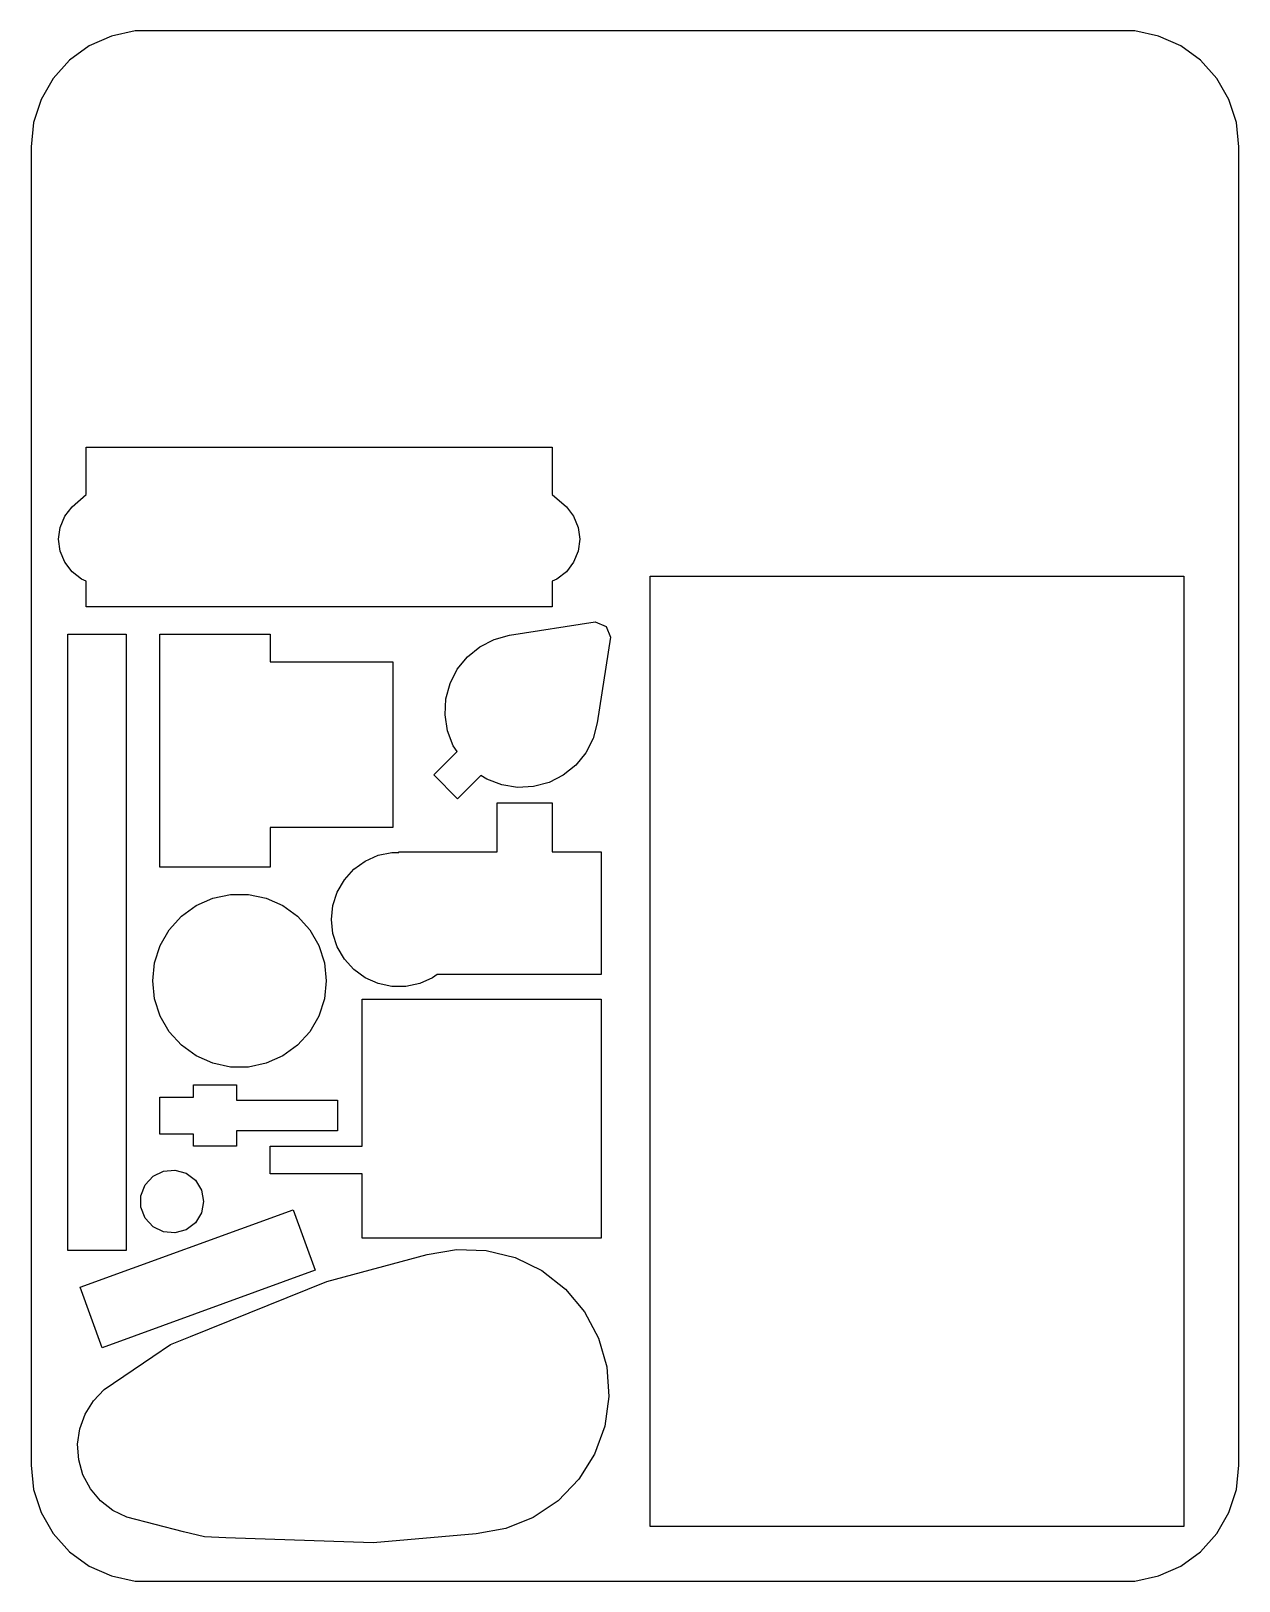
# Model space of a CAD drawing. Header units: metres. Extents: x -19 to 178, y -19 to 234.
import ezdxf

# ---------------------------------------------------------------- set-up
doc = ezdxf.new("R2010")
doc.units = ezdxf.units.M

msp = doc.modelspace()

# ---------------------------------------------------------------- linework, layer by layer
for p, q in [((-5.87132, 233.07), (-9.49998, 231.454)), ((-1.98604, 233.896), (-5.87132, 233.07)), ((160.986, 233.896), (-1.98604, 233.896)), ((164.871, 233.07), (160.986, 233.896)), ((168.5, 231.454), (164.871, 233.07)), ((-9.49998, 231.454), (-12.7135, 229.12)), ((171.713, 229.12), (168.5, 231.454)), ((-12.7135, 229.12), (-15.3713, 226.168)), ((174.371, 226.168), (171.713, 229.12)), ((-15.3713, 226.168), (-17.3574, 222.728)), ((176.357, 222.728), (174.371, 226.168)), ((-17.3574, 222.728), (-18.5848, 218.95)), ((177.585, 218.95), (176.357, 222.728)), ((-18.5848, 218.95), (-19, 215)), ((178, 215), (177.585, 218.95)), ((-19, 215), (-19, 0)), ((178, 0), (178, 215)), ((-10, 158.29), (-10, 166)), ((-10, 166), (66, 166)), ((66, 166), (66, 158.29)), ((-12.3033, 156.303), (-10, 158.29)), ((66, 158.29), (68.3033, 156.303)), ((-14.2444, 152.941), (-13.4952, 154.75)), ((-13.4952, 154.75), (-12.3033, 156.303)), ((68.3033, 156.303), (69.4952, 154.75)), ((69.4952, 154.75), (70.2444, 152.941)), ((-14.5, 151), (-14.2444, 152.941)), ((70.2444, 152.941), (70.5, 151)), ((-14.2444, 149.059), (-14.5, 151)), ((70.5, 151), (70.2444, 149.059)), ((-13.4952, 147.25), (-14.2444, 149.059)), ((-12.3033, 145.697), (-13.4952, 147.25)), ((69.4952, 147.25), (68.3033, 145.697)), ((70.2444, 149.059), (69.4952, 147.25)), ((-10.75, 144.505), (-12.3033, 145.697)), ((-10, 144.194), (-10.75, 144.505)), ((-10, 140), (-10, 144.194)), ((66.75, 144.505), (66, 144.194)), ((66, 144.194), (66, 140)), ((68.3033, 145.697), (66.75, 144.505)), ((82, -10), (82, 145)), ((82, 145), (169, 145)), ((169, 145), (169, -10)), ((66, 140), (-10, 140)), ((59.0446, 135.346), (73.0208, 137.521)), ((73.0208, 137.521), (74.7886, 136.789)), ((74.7886, 136.789), (75.5208, 135.021)), ((-13, 35), (-13, 135.5)), ((-13, 135.5), (-3.5, 135.5)), ((-3.5, 135.5), (-3.5, 35)), ((2, 97.5), (2, 135.5)), ((2, 135.5), (20, 135.5)), ((20, 135.5), (20, 131)), ((54.192, 133.483), (56.5204, 134.67)), ((56.5204, 134.67), (59.0446, 135.346)), ((75.5208, 135.021), (73.3461, 121.045)), ((50.5166, 129.808), (52.1612, 131.839)), ((52.1612, 131.839), (54.192, 133.483)), ((20, 131), (40, 131)), ((40, 131), (40, 104)), ((49.3302, 127.48), (50.5166, 129.808)), ((48.6539, 124.955), (49.3302, 127.48)), ((48.5171, 122.346), (48.6539, 124.955)), ((48.9259, 119.765), (48.5171, 122.346)), ((49.8624, 117.325), (48.9259, 119.765)), ((73.3461, 121.045), (72.6697, 118.52)), ((46.6811, 112.57), (50.482, 116.371)), ((50.482, 116.371), (49.8624, 117.325)), ((72.6697, 118.52), (71.4834, 116.192)), ((69.8388, 114.161), (67.808, 112.517)), ((71.4834, 116.192), (69.8388, 114.161)), ((50.5702, 108.681), (46.6811, 112.57)), ((54.3711, 112.482), (50.5702, 108.681)), ((55.3251, 111.862), (54.3711, 112.482)), ((57.7648, 110.926), (55.3251, 111.862)), ((65.4796, 111.33), (62.9554, 110.654)), ((67.808, 112.517), (65.4796, 111.33)), ((60.3458, 110.517), (57.7648, 110.926)), ((62.9554, 110.654), (60.3458, 110.517)), ((57, 100), (57, 108)), ((57, 108), (66, 108)), ((66, 108), (66, 100)), ((40, 104), (20, 104)), ((20, 104), (20, 97.5)), ((35.5, 98.5263), (37.6008, 99.4616)), ((37.6008, 99.4616), (39.8502, 99.9397)), ((39.8502, 99.9397), (41, 99.9397)), ((41, 99.9397), (41, 100)), ((41, 100), (57, 100)), ((66, 100), (74, 100)), ((74, 100), (74, 80)), ((20, 97.5), (2, 97.5)), ((32.1008, 95.4656), (33.6396, 97.1746)), ((33.6396, 97.1746), (35.5, 98.5263)), ((30.951, 93.4741), (32.1008, 95.4656)), ((5.5318, 89.5155), (7.92499, 91.2543)), ((7.92499, 91.2543), (10.6274, 92.4574)), ((10.6274, 92.4574), (13.5209, 93.0725)), ((13.5209, 93.0725), (16.4791, 93.0725)), ((16.4791, 93.0725), (19.3726, 92.4574)), ((19.3726, 92.4574), (22.075, 91.2543)), ((22.075, 91.2543), (24.4682, 89.5155)), ((30, 89), (30.2404, 91.287)), ((30.2404, 91.287), (30.951, 93.4741)), ((3.5524, 87.3172), (5.5318, 89.5155)), ((24.4682, 89.5155), (26.4476, 87.3172)), ((30.2404, 86.713), (30, 89)), ((2.07332, 84.7553), (3.5524, 87.3172)), ((26.4476, 87.3172), (27.9267, 84.7553)), ((30.951, 84.5259), (30.2404, 86.713)), ((1.15921, 81.9419), (2.07332, 84.7553)), ((27.9267, 84.7553), (28.8408, 81.9419)), ((32.1008, 82.5343), (30.951, 84.5259)), ((0.84999, 79), (1.15921, 81.9419)), ((28.8408, 81.9419), (29.15, 79)), ((33.6396, 80.8254), (32.1008, 82.5343)), ((1.15921, 76.058), (0.84999, 79)), ((29.15, 79), (28.8408, 76.058)), ((35.5, 79.4737), (33.6396, 80.8254)), ((37.6008, 78.5384), (35.5, 79.4737)), ((39.8502, 78.0603), (37.6008, 78.5384)), ((44.3992, 78.5384), (42.1498, 78.0603)), ((46.5, 79.4737), (44.3992, 78.5384)), ((47.2244, 80), (46.5, 79.4737)), ((74, 80), (47.2244, 80)), ((2.07332, 73.2447), (1.15921, 76.058)), ((28.8408, 76.058), (27.9267, 73.2447)), ((35, 52), (35, 76)), ((35, 76), (74, 76)), ((42.1498, 78.0603), (39.8502, 78.0603)), ((74, 76), (74, 37)), ((3.5524, 70.6828), (2.07332, 73.2447)), ((27.9267, 73.2447), (26.4476, 70.6828)), ((5.5318, 68.4845), (3.5524, 70.6828)), ((7.92499, 66.7457), (5.5318, 68.4845)), ((24.4682, 68.4845), (22.075, 66.7457)), ((26.4476, 70.6828), (24.4682, 68.4845)), ((10.6274, 65.5425), (7.92499, 66.7457)), ((22.075, 66.7457), (19.3726, 65.5425)), ((13.5209, 64.9275), (10.6274, 65.5425)), ((16.4791, 64.9275), (13.5209, 64.9275)), ((19.3726, 65.5425), (16.4791, 64.9275)), ((7.49998, 60), (7.49998, 62)), ((7.49998, 62), (14.5, 62)), ((14.5, 62), (14.5, 59.5)), ((2, 54), (1.99998, 60)), ((1.99998, 60), (7.49998, 60)), ((14.5, 59.5), (31, 59.5)), ((31, 59.5), (31, 54.5)), ((7.5, 54), (2, 54)), ((7.5, 52), (7.5, 54)), ((31, 54.5), (14.5, 54.5)), ((14.5, 54.5), (14.5, 52)), ((14.5, 52), (7.5, 52)), ((20, 47.5), (20, 52)), ((20, 52), (35, 52)), ((2.59062, 47.9534), (4.47517, 48.128)), ((4.47517, 48.128), (6.29555, 47.6101)), ((-1.0623, 43.9463), (-0.37862, 45.7111)), ((-0.37862, 45.7111), (0.89642, 47.1098)), ((0.89642, 47.1098), (2.59062, 47.9534)), ((6.29555, 47.6101), (7.80589, 46.4695)), ((7.80589, 46.4695), (8.80223, 44.8604)), ((35, 47.5), (20, 47.5)), ((35, 37), (35, 47.5)), ((-1.0623, 42.0537), (-1.0623, 43.9463)), ((8.80223, 44.8604), (9.14999, 43)), ((9.14999, 43), (8.80223, 41.1396)), ((-11, 29), (23.7686, 41.6547)), ((-0.37862, 40.2889), (-1.0623, 42.0537)), ((8.80223, 41.1396), (7.80589, 39.5305)), ((23.7686, 41.6547), (27.3598, 31.788)), ((0.89642, 38.8902), (-0.37862, 40.2889)), ((2.59062, 38.0466), (0.89642, 38.8902)), ((4.47517, 37.872), (2.59062, 38.0466)), ((6.29555, 38.3899), (4.47517, 37.872)), ((7.80589, 39.5305), (6.29555, 38.3899)), ((74, 37), (35, 37)), ((-3.5, 35), (-13, 35)), ((29.2632, 29.9554), (45.5914, 34.3493)), ((45.5914, 34.3493), (50.3782, 35.1934)), ((50.3782, 35.1934), (55.2358, 35.0237)), ((55.2358, 35.0237), (59.952, 33.8478)), ((59.952, 33.8478), (64.3206, 31.7171)), ((27.3598, 31.788), (-7.40878, 19.1332)), ((64.3206, 31.7171), (68.1508, 28.7246)), ((-7.40878, 19.1332), (-11, 29)), ((7.00595, 20.9816), (29.2632, 29.9554)), ((68.1508, 28.7246), (71.2751, 25.0012)), ((71.2751, 25.0012), (73.557, 20.7096)), ((3.75923, 19.6698), (7.00595, 20.9816)), ((73.557, 20.7096), (74.8968, 16.0373)), ((-7.052, 12.316), (0.85619, 17.7117)), ((0.85619, 17.7117), (3.75923, 19.6698)), ((74.8968, 16.0373), (75.2358, 11.1886)), ((-10.1753, 8.31842), (-8.82373, 10.4814)), ((-8.82373, 10.4814), (-7.052, 12.316)), ((75.2358, 11.1886), (74.5594, 6.37531)), ((-11.0476, 5.92174), (-10.1753, 8.31842)), ((-11.4026, 3.39606), (-11.0476, 5.92174)), ((74.5594, 6.37531), (72.897, 1.80786)), ((-11.2247, 0.85178), (-11.4026, 3.39606)), ((-19, 0), (-18.5848, -3.95032)), ((-10.5216, -1.5999), (-11.2247, 0.85178)), ((72.897, 1.80786), (70.3212, -2.31412)), ((177.585, -3.95032), (178, 0)), ((-9.32425, -3.85185), (-10.5216, -1.5999)), ((70.3212, -2.31412), (66.9448, -5.81053)), ((-18.5848, -3.95032), (-17.3574, -7.72798)), ((-7.68483, -5.80565), (-9.32425, -3.85185)), ((176.357, -7.72798), (177.585, -3.95032)), ((-5.675, -7.37589), (-7.68483, -5.80565)), ((-3.38264, -8.49394), (-5.675, -7.37589)), ((66.9448, -5.81053), (62.9152, -8.52852)), ((-17.3574, -7.72798), (-15.3713, -11.1679)), ((5.89404, -10.8594), (-3.38264, -8.49394)), ((62.9152, -8.52852), (58.4086, -10.3493)), ((169, -10), (82, -10)), ((174.371, -11.1679), (176.357, -7.72798)), ((-15.3713, -11.1679), (-12.7135, -14.1198)), ((9.29172, -11.7066), (5.89404, -10.8594)), ((12.7913, -11.8288), (9.29172, -11.7066)), ((36.7755, -12.649), (12.7913, -11.8288)), ((53.6218, -11.1934), (36.7755, -12.649)), ((58.4086, -10.3493), (53.6218, -11.1934)), ((171.713, -14.1198), (174.371, -11.1679)), ((-12.7135, -14.1198), (-9.5, -16.4545)), ((168.5, -16.4545), (171.713, -14.1198)), ((-9.5, -16.4545), (-5.87132, -18.0701)), ((164.871, -18.0701), (168.5, -16.4545)), ((-5.87132, -18.0701), (-1.98604, -18.8959)), ((-1.98604, -18.8959), (160.986, -18.8959)), ((160.986, -18.8959), (164.871, -18.0701))]:
    msp.add_line(p, q)

doc.saveas('drawing.dxf')
